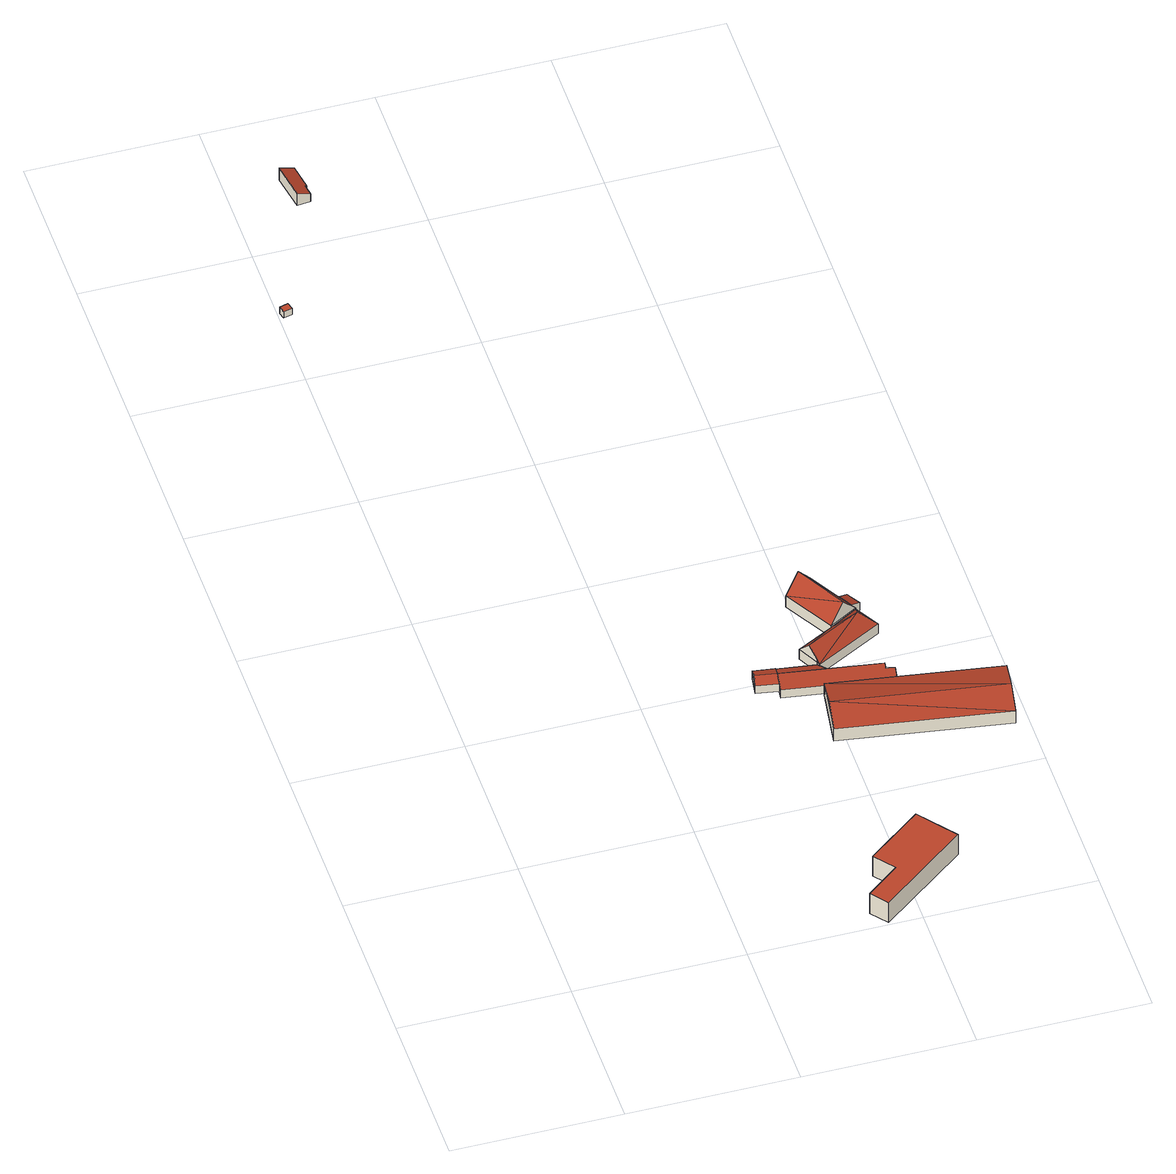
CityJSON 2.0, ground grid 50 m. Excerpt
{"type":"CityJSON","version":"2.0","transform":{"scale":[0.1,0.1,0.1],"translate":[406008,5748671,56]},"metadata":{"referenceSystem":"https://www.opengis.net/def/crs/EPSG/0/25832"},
"CityObjects":{
"building1":{"type":"Building","attributes":{"Gemeindeschluessel":"05515000","Geometrietyp2DReferenz":"3000","function":"31001_2500","roofType":"1000","measuredHeight":2.38},"address":[{"country":"Germany","locality":"Münster","thoroughfareNumber":"186a","thoroughfareName":"Raringheide"}],"geometry":[{"type":"Solid","lod":"2","boundaries":[[[[0,1,2,3]],[[4,5,1,0]],[[6,7,5,4]],[[3,2,7,6]],[[4,0,3,6]],[[1,5,7,2]]]],"semantics":{"surfaces":[{"type":"WallSurface"},{"type":"RoofSurface"},{"type":"GroundSurface"}],"values":[[0,0,0,0,1,2]]}}]},
"building2":{"type":"Building","attributes":{"Gemeindeschluessel":"05515000","Geometrietyp2DReferenz":"3000","function":"31001_1000","roofType":"1000","measuredHeight":7.44},"geometry":[{"type":"Solid","lod":"2","boundaries":[[[[8,9,10,11]],[[12,13,9,8]],[[14,15,13,12]],[[16,17,15,14]],[[18,19,17,16]],[[11,10,19,18]],[[16,14,12,8,11,18]],[[9,13,15,17,19,10]]]],"semantics":{"surfaces":[{"type":"WallSurface"},{"type":"RoofSurface"},{"type":"GroundSurface"}],"values":[[0,0,0,0,0,0,1,2]]}}]},
"building3":{"type":"Building","attributes":{"Gemeindeschluessel":"05515000","Geometrietyp2DReferenz":"3000","function":"31001_2700","roofType":"5000","measuredHeight":3.85},"geometry":[{"type":"Solid","lod":"2","boundaries":[[[[20,21,22,23]],[[24,25,21,20]],[[26,27,25,24]],[[28,29,27,26]],[[23,22,29,28]],[[24,30,28,26]],[[30,24,20,31]],[[20,23,31]],[[31,23,28,30]],[[21,25,27,29,22]]]],"semantics":{"surfaces":[{"type":"WallSurface"},{"type":"RoofSurface"},{"type":"GroundSurface"}],"values":[[0,0,0,0,0,0,1,0,1,2]]}}]},
"building4":{"type":"Building","attributes":{"Gemeindeschluessel":"05515000","Geometrietyp2DReferenz":"3000","function":"51009_1610","roofType":"2100","measuredHeight":4.5},"geometry":[{"type":"Solid","lod":"2","boundaries":[[[[32,33,34,35]],[[36,37,33,32]],[[38,39,37,36]],[[40,41,39,38]],[[42,43,41,40]],[[35,34,43,42]],[[40,38,36,32,35,42]],[[33,37,39,41,43,34]]]],"semantics":{"surfaces":[{"type":"WallSurface"},{"type":"RoofSurface"},{"type":"GroundSurface"}],"values":[[0,0,0,0,0,0,1,2]]}}]},
"building5":{"type":"Building","attributes":{"Geometrietyp2DReferenz":"3000","Gemeindeschluessel":"05515000","function":"31001_2700","roofType":"2100","measuredHeight":3.85},"geometry":[{"type":"Solid","lod":"2","boundaries":[[[[44,45,46,47]],[[48,49,45,44]],[[50,51,49,48]],[[52,53,51,50]],[[54,55,53,52]],[[47,46,55,54]],[[52,50,48,44,47,54]],[[45,49,51,53,55,46]]]],"semantics":{"surfaces":[{"type":"WallSurface"},{"type":"RoofSurface"},{"type":"GroundSurface"}],"values":[[0,0,0,0,0,0,1,2]]}}]},
"building6":{"type":"Building","attributes":{"Gemeindeschluessel":"05515000","Geometrietyp2DReferenz":"3000","function":"31001_2700","roofType":"2100","measuredHeight":3.92},"geometry":[{"type":"Solid","lod":"2","boundaries":[[[[47,46,56,57]],[[54,55,46,47]],[[58,59,55,54]],[[60,61,59,58]],[[62,63,61,60]],[[64,65,63,62]],[[66,67,65,64]],[[57,56,67,66]],[[64,62,60,58,54,47,57,66]],[[46,55,59,61,63,65,67,56]]]],"semantics":{"surfaces":[{"type":"WallSurface"},{"type":"RoofSurface"},{"type":"GroundSurface"}],"values":[[0,0,0,0,0,0,0,0,1,2]]}}]},
"building7":{"type":"Building","attributes":{"Gemeindeschluessel":"05515000","Geometrietyp2DReferenz":"3000","function":"31001_2700","roofType":"5000","measuredHeight":8.03},"geometry":[{"type":"Solid","lod":"2","boundaries":[[[[68,69,70,71]],[[72,73,69,68]],[[74,53,73,72]],[[75,51,53,74]],[[76,49,51,75]],[[77,78,49,76]],[[71,70,78,77]],[[79,72,80]],[[68,79,80]],[[79,68,71]],[[79,71,81]],[[77,81,71]],[[75,74,72,79]],[[82,75,79,81]],[[82,76,75]],[[82,81,77,76]],[[80,72,68]],[[69,73,53,51,49,78,70]]]],"semantics":{"surfaces":[{"type":"WallSurface"},{"type":"RoofSurface"},{"type":"GroundSurface"}],"values":[[0,0,0,0,0,0,0,1,1,1,1,1,1,1,0,0,0,2]]}}]},
"building8":{"type":"Building","attributes":{"Gemeindeschluessel":"05515000","Geometrietyp2DReferenz":"3000","function":"31001_1000"},"address":[{"country":"Germany","locality":"Münster","thoroughfareNumber":"222","thoroughfareName":"Raringheide"}],"children":["building8-1","building8-2"]},
"building8-1":{"type":"BuildingPart","attributes":{"roofType":"2100","measuredHeight":4.41},"parents":["building8"],"geometry":[{"type":"Solid","lod":"2","boundaries":[[[[83,84,85,86,87]],[[88,89,90,91,92]],[[87,86,89,88]],[[92,83,87,88]],[[85,90,89,86]],[[84,83,92,91]],[[90,85,84,91]]]],"semantics":{"surfaces":[{"type":"WallSurface"},{"type":"RoofSurface"},{"type":"GroundSurface"},{"type":"ClosureSurface"}],"values":[[0,0,0,1,2,0,3]]}}]},
"building8-2":{"type":"BuildingPart","attributes":{"roofType":"3100","measuredHeight":9.91},"parents":["building8"],"geometry":[{"type":"Solid","lod":"2","boundaries":[[[[93,94,95,96]],[[91,90,94,93]],[[97,98,85,84]],[[99,100,98,97]],[[101,102,100,99]],[[96,95,102,101]],[[103,96,104]],[[101,104,96]],[[97,84,91,93,103,99]],[[104,99,103]],[[103,93,96]],[[104,101,99]],[[94,90,85,98,100,102,95]],[[90,91,84,85]]]],"semantics":{"surfaces":[{"type":"WallSurface"},{"type":"RoofSurface"},{"type":"GroundSurface"},{"type":"ClosureSurface"}],"values":[[0,0,0,0,0,0,1,1,1,1,0,0,2,3]]}}]},
"building9":{"type":"Building","attributes":{"Gemeindeschluessel":"05515000","Geometrietyp2DReferenz":"3000","function":"31001_2700","roofType":"3100","measuredHeight":6.24},"geometry":[{"type":"Solid","lod":"2","boundaries":[[[[105,106,107,108]],[[109,110,106,105]],[[111,112,110,109]],[[108,107,112,111]],[[105,113,109]],[[111,114,108]],[[113,105,108]],[[108,114,113]],[[109,113,114]],[[114,111,109]],[[106,110,112,107]]]],"semantics":{"surfaces":[{"type":"WallSurface"},{"type":"RoofSurface"},{"type":"GroundSurface"}],"values":[[0,0,0,0,0,0,1,1,1,1,2]]}}]}
},
"vertices":[
[6,2766,33],[6,2766,9],[11,2745,9],[11,2745,33],[32,2773,33],[32,2773,9],[38,2751,33],[38,2751,9],
[903,3,87],[903,3,12],[1160,204,12],[1160,204,87],[863,53,87],[863,53,12],[961,130,87],[961,130,12],[913,190,87],[913,190,12],[1074,315,87],[1074,315,12],
[824,1026,39],[824,1026,10],[815,967,10],[815,967,39],[887,1017,39],[887,1017,10],[883,988,39],[883,988,10],[879,956,39],[879,956,10],[883,987,49],[820,997,49],
[202,3275,33],[202,3275,7],[157,3268,7],[157,3268,52],[214,3197,33],[214,3197,7],[209,3196,35],[209,3196,7],[214,3163,35],[214,3163,7],[174,3157,52],[174,3157,7],
[887,1017,37],[887,1017,9],[883,988,9],[883,988,48],[1000,1000,37],[1000,1000,9],[1005,991,40],[1005,991,9],[1006,991,40],[1006,991,9],[1017,967,48],[1017,967,9],
[879,956,9],[879,956,44],[1175,943,48],[1175,943,9],[1173,926,46],[1173,926,9],[1198,921,45],[1198,921,9],[1192,883,40],[1192,883,9],[876,932,40],[876,932,9],
[1161,1170,45],[1161,1170,9],[1077,1121,9],[1077,1121,45],[1203,1097,45],[1203,1097,9],[1006,991,45],[1005,991,45],[1000,1000,45],[968,1063,45],[968,1063,9],[1150,1115,89],[1162,1167,46],[986,1027,89],[1000,1000,56],
[1154,1182,52],[1154,1182,49],[1154,1182,8],[1181,1197,8],[1181,1197,39],[1157,1238,39],[1157,1238,8],[1130,1223,8],[1130,1223,49],[1130,1223,52],
[1077,1318,49],[1077,1318,8],[993,1270,8],[993,1270,49],[1154,1181,49],[1154,1181,8],[1161,1170,49],[1161,1170,8],[1077,1121,49],[1077,1121,8],[1035,1294,107],[1119,1145,107],
[1488,831,54],[1488,831,10],[993,907,10],[993,907,54],[1460,653,54],[1460,653,10],[965,729,54],[965,729,10],[1474,742,73],[979,818,73]
]}
